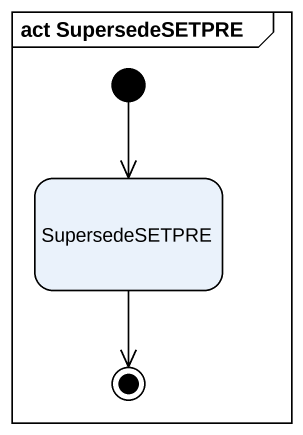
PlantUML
@startuml
mainframe act SupersedeSETPRE
hide empty description
state SupersedeSETPRE
[*] --> SupersedeSETPRE
SupersedeSETPRE --> [*]
@enduml
